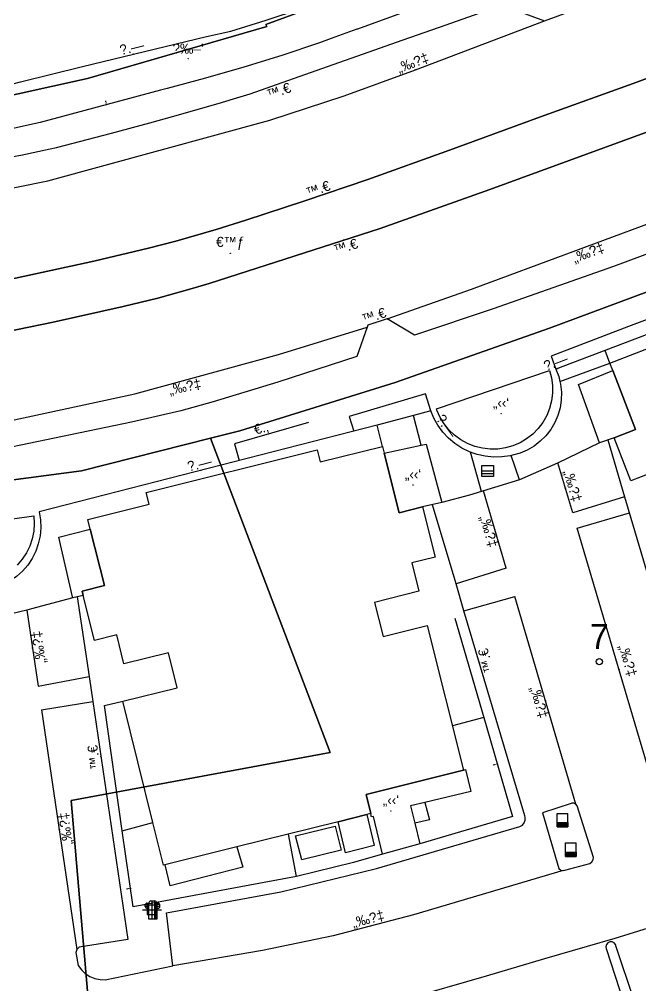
# Model space of a CAD drawing. Header units: metres. Extents: x 218299 to 220222, y 572714 to 574340.
# Drawn here: x 219551.5 to 219601, y 573578.2 to 573655.2 of the extents above; entities that cross this region are included whole.
import ezdxf
from ezdxf.enums import TextEntityAlignment as Align

# ---------------------------------------------------------------- set-up
doc = ezdxf.new("R2010")
doc.units = ezdxf.units.M
doc.header["$MEASUREMENT"] = 0
doc.header["$PDMODE"] = 66
doc.header["$PDSIZE"] = 0.75
for name, color, linetype in [('1601', 44, 'LANDBORDER'), ('1602', 44, 'Continuous'), ('1603', 44, 'Continuous'), ('A_POINTS', 2, 'Continuous'), ('M2200', 253, 'Continuous'), ('M2207', 253, 'Continuous'), ('M2401', 7, 'Continuous'), ('M2404', 7, 'Continuous'), ('M2407', 253, 'Continuous'), ('M2408', 253, 'Continuous'), ('M2430', 253, 'Continuous'), ('M2601', 253, 'Continuous'), ('M2602', 253, 'Continuous'), ('M2605', 253, 'Continuous'), ('M2804', 253, 'Continuous'), ('M2809', 253, 'Continuous'), ('M4611', 253, 'Continuous'), ('M5203', 253, 'Continuous'), ('M5235', 253, 'Continuous')]:
    doc.layers.add(name, color=color, linetype=linetype)
doc.styles.add('HEBTXT', font='HEBTXT')
doc.styles.add('MAVAT_HEBTXT', font='HEBTXT')
doc.linetypes.add('LANDBORDER', pattern='A,6.25,[208,elecad.shx,S=0.02,R=0,X=-0.6,Y=0],12.5,[208,elecad.shx,S=0.02,R=180,X=0.6,Y=0],6.25', length=25)

# ---------------------------------------------------------------- blocks, each defined once
blk = doc.blocks.new('1603')
at = {"layer": 'A_POINTS'}
blk.add_circle((0, 0), 0.25, dxfattribs=at)
at = {"color": 0, "style": 'HEBTXT'}
blk.add_attdef('PARCEL_NUM', text='', height=2, dxfattribs=at).set_placement((0, 1), align=Align.CENTER)
at = {"color": 0, "style": 'HEBTXT', "flags": 1}
blk.add_attdef('LOT_NUM', text='', height=2, dxfattribs=at).set_placement((0, -2.5), align=Align.CENTER)
blk = doc.blocks.new('M2804')
blk.add_circle((0, 0), 0.025)
at = {"style": 'MAVAT_HEBTXT'}
blk.add_attdef('NAME', text='', height=0.8, dxfattribs=at).set_placement((0, 1.59), align=Align.MIDDLE)
blk = doc.blocks.new('M2404')
blk.add_circle((0, 0), 0.025)
at = {"style": 'MAVAT_HEBTXT'}
blk.add_attdef('NAME', text='', height=0.8, dxfattribs=at).set_placement((0, 1.59), align=Align.MIDDLE)
blk = doc.blocks.new('M2207')
blk.add_circle((0, 0), 0.025)
at = {"style": 'MAVAT_HEBTXT'}
blk.add_attdef('NAME', text='', height=0.8, dxfattribs=at).set_placement((0, 1.59), align=Align.MIDDLE)
blk = doc.blocks.new('M2430')
blk.add_circle((0, 0), 0.025)
at = {"style": 'MAVAT_HEBTXT'}
blk.add_attdef('NAME', text='', height=0.8, dxfattribs=at).set_placement((0, 1.25), align=Align.MIDDLE)
blk = doc.blocks.new('M2601')
blk.add_circle((0, 0), 0.025)
at = {"style": 'MAVAT_HEBTXT'}
blk.add_attdef('NAME', text='', height=0.8, dxfattribs=at).set_placement((0, 1.59), align=Align.MIDDLE)
blk = doc.blocks.new('M2602')
blk.add_circle((0, 0), 0.025)
at = {"style": 'MAVAT_HEBTXT'}
blk.add_attdef('NAME', text='', height=0.8, dxfattribs=at).set_placement((0, 1.59), align=Align.MIDDLE)
blk = doc.blocks.new('M2605')
blk.add_circle((0, 0), 0.025)
at = {"style": 'MAVAT_HEBTXT'}
blk.add_attdef('NAME', text='', height=0.8, dxfattribs=at).set_placement((0, 1.59), align=Align.MIDDLE)
blk = doc.blocks.new('M2809')
blk.add_circle((0, 0), 0.025)
at = {"style": 'MAVAT_HEBTXT'}
blk.add_attdef('NAME', text='', height=0.8, dxfattribs=at).set_placement((0, 1.59), align=Align.MIDDLE)
blk = doc.blocks.new('*U89')
at = {"linetype": 'Continuous'}
for p, q in [((-0.85, 0), (-0.85, -0.66)), ((0.85, 0), (0.85, -0.66))]:
    blk.add_line(p, q, dxfattribs=at)
blk.add_solid([(-0.85, 0), (-0.85, -0.66), (0.85, -0.66)], dxfattribs=at)
at = {"linetype": 'Continuous', "extrusion": (0, 0, -1)}
blk.add_solid([(0.85, 0), (-0.85, 0), (-0.85, -0.66)], dxfattribs=at)
blk = doc.blocks.new('M5235')
for points in [[(-0.85, 1.47), (0.85, 1.47)], [(-0.85, -0.66), (-0.85, 1.47)], [(-0.85, 0), (0.85, 0)], [(0.85, -0.66), (0.85, 1.47)], [(-0.85, -0.66), (0.85, -0.66)]]:
    blk.add_lwpolyline(points)
at = {"linetype": 'Continuous'}
blk.add_blockref('*U89', (0, 0), dxfattribs=at)
at = {"style": 'MAVAT_HEBTXT', "flags": 1}
for tag, p in [('MARK', (0, 2.72)), ('HEIGHT', (0, -1.92)), ('NAME', (0, -4.48))]:
    blk.add_attdef(tag, text='', height=0.8, dxfattribs=at).set_placement(p, align=Align.MIDDLE)
blk = doc.blocks.new('M5203')
for points in [[(1.54, -1.47), (-1.54, -1.47), (-1.54, 1.47), (1.54, 1.47)], [(-1.54, 0), (1.54, 0)], [(1.54, 1.47), (1.54, -1.47)], [(-1.54, -0.66), (1.54, -0.66)]]:
    blk.add_lwpolyline(points)
at = {"style": 'MAVAT_HEBTXT', "flags": 1}
for tag, p in [('MARK', (0, 3.2)), ('HEIGHT', (0, -3.3)), ('NAME', (0, -5.87))]:
    blk.add_attdef(tag, text='', height=0.8, dxfattribs=at).set_placement(p, align=Align.MIDDLE)
blk = doc.blocks.new('M4611')
for p, q in [((-1.07, 0.55), (-1.07, 0.77)), ((-1, 0.57), (-0.52, 0.57)), ((-0.95, 0.86), (-0.54, 0.86)), ((-0.88, 1), (-0.51, 1)), ((-0.77, 1.07), (-0.5, 1.07)), ((-0.77, 0.25), (-0.5, 0.25)), ((-0.5, 1.07), (-0.5, 1.13)), ((-0.5, -1.5), (-0.5, 1.06)), ((-0.2, 1.43), (0.44, 1.43)), ((-0.04, 1.28), (-0.04, -1.47)), ((0.41, 1.29), (0.41, -1.46)), ((0.64, -1.47), (0.64, 1.16)), ((0.74, 1.13), (0.74, -1.5)), ((0.74, 1.07), (0.95, 1.07)), ((0.74, 0.25), (0.95, 0.25)), ((1.03, 1), (0.77, 1)), ((1.16, 0.85), (0.78, 0.85)), ((1.2, 0.55), (0.79, 0.55)), ((1.25, 0.55), (1.25, 0.77)), ((0.74, -1.5), (-0.5, -1.5))]:
    blk.add_line(p, q)
for centre, start, end in [((-0.77, 0.77), 90, 180), ((-0.77, 0.55), 180, 270), ((-0.2, 1.13), 90, 180), ((0.44, 1.13), 0, 90), ((0.95, 0.77), 0, 90), ((0.95, 0.55), 270, 0)]:
    blk.add_arc(centre, 0.3, start, end)
blk.add_point((0, 0))
at = {"style": 'MAVAT_HEBTXT', "flags": 1}
for tag, p in [('MARK', (0.08, 2.68)), ('HEIGHT', (0.08, -2.76)), ('NAME', (0.08, -5.32)), ('DIAMETER', (0.08, -7.89))]:
    blk.add_attdef(tag, text='', height=0.8, dxfattribs=at).set_placement(p, align=Align.MIDDLE)
blk = doc.blocks.new('111')
at = {"layer": 'M2200'}
blk.add_polyline3d([(219601.85, 573619.059, 623.074), (219600.189, 573618.424, 598.624), (219598.878, 573621.849, 598.624), (219598.878, 573621.849, 598.624), (219600.559, 573622.492, 623.074), (219600.559, 573622.492, 623.074), (219598.759, 573627.198, 623.074), (219598.529, 573627.799, 623.074), (219598.529, 573627.799, 623.074), (219603.339, 573629.639, 623.074)], dxfattribs=at)
blk.add_polyline3d([(219562.589, 573589.279, 622.249), (219562.109, 573591.197, 622.249), (219559.698, 573600.85, 622.249), (219559.698, 573600.85, 622.249), (219564.032, 573601.932, 622.249), (219563.336, 573604.718, 622.249), (219559.795, 573603.834, 622.249), (219559.219, 573606.14, 622.249), (219557.456, 573605.699, 598.249), (219556.561, 573609.282, 598.249), (219556.477, 573609.622, 598.249), (219556.477, 573609.622, 598.249), (219558.238, 573610.062, 622.324), (219558.238, 573610.062, 622.324), (219557.115, 573614.554, 622.324), (219556.92, 573615.334, 622.324), (219561.81, 573616.555, 622.324), (219561.576, 573617.491, 618.574), (219575.195, 573620.893, 618.574), (219575.439, 573619.916, 622.324), (219580.405, 573621.157, 622.174), (219580.405, 573621.157, 622.174), (219580.542, 573620.608, 622.174), (219581.727, 573615.863, 622.174), (219581.727, 573615.863, 622.174), (219583.605, 573616.333, 600.124), (219583.605, 573616.333, 600.124), (219584.603, 573612.337, 600.124), (219582.734, 573611.87, 622.324), (219583.298, 573609.609, 622.324), (219579.766, 573608.727, 622.324), (219580.446, 573606.005, 622.324), (219583.975, 573606.886, 622.324), (219586.853, 573595.365, 622.174), (219586.853, 573595.365, 622.174), (219579.105, 573593.429, 622.174), (219579.105, 573593.429, 622.174), (219579.484, 573591.912, 592.474), (219579.484, 573591.912, 592.474), (219579.148, 573591.828, 592.474), (219576.862, 573591.257, 592.474), (219568.785, 573589.239, 592.474), (219562.962, 573587.784, 592.474)], close=True, dxfattribs=at)
at = {"layer": 'M2207'}
for points in [[(219584.699, 573624.155, 595.867), (219593.717, 573627.212, 595.867), (219593.876, 573626.616, 595.858), (219593.957, 573626.005, 595.848), (219593.958, 573625.388, 595.839), (219593.879, 573624.776, 595.83), (219593.721, 573624.18, 595.822), (219593.488, 573623.609, 595.815), (219593.183, 573623.073, 595.808), (219592.811, 573622.581, 595.803), (219592.379, 573622.141, 595.798), (219591.893, 573621.76, 595.795), (219591.363, 573621.446, 595.793), (219590.796, 573621.203, 595.792), (219590.202, 573621.035, 595.793), (219589.592, 573620.945, 595.795), (219588.975, 573620.935, 595.798), (219588.362, 573621.005, 595.802), (219587.763, 573621.153, 595.807), (219587.189, 573621.377, 595.813), (219586.648, 573621.674, 595.82), (219586.151, 573622.039, 595.828), (219585.704, 573622.464, 595.837), (219585.317, 573622.944, 595.846), (219584.994, 573623.47, 595.856), (219584.743, 573624.033, 595.865), (219584.699, 573624.155, 595.867)], [(219598.878, 573621.849, 597.742), (219597.689, 573621.429, 597.742), (219597.689, 573621.429, 597.742), (219596.013, 573626.094, 597.742), (219598.759, 573627.198, 597.742), (219600.559, 573622.492, 597.742), (219598.878, 573621.849, 597.742)], [(219580.542, 573620.608, 597.067), (219583.484, 573621.253, 597.067), (219583.887, 573621.342, 597.067), (219585.128, 573616.677, 597.067), (219585.128, 573616.677, 597.067), (219583.605, 573616.333, 597.067), (219581.727, 573615.863, 597.067), (219580.542, 573620.608, 597.067)], [(219556.561, 573609.282, 596.692), (219555.725, 573609.092, 596.692), (219555.725, 573609.092, 596.692), (219555.705, 573609.181, 596.692), (219554.622, 573613.936, 596.692), (219557.115, 573614.554, 596.692), (219558.238, 573610.062, 596.692), (219556.477, 573609.622, 596.692), (219556.561, 573609.282, 596.692)], [(219587.447, 573593.652, 593.167), (219583.789, 573592.779, 593.167), (219582.649, 573592.507, 593.167), (219582.974, 573591.144, 591.611), (219583.37, 573589.485, 589.717), (219580.411, 573588.656, 589.717), (219579.694, 573591.674, 593.167), (219579.522, 573591.633, 593.167), (219579.513, 573591.703, 593.167), (219579.503, 573591.772, 593.167), (219579.484, 573591.912, 593.167), (219579.105, 573593.429, 593.167), (219586.853, 573595.365, 593.167), (219587.027, 573595.411, 593.167)], [(219579.148, 573591.828, 590.542), (219579.739, 573589.346, 590.542), (219577.454, 573588.761, 590.542), (219576.862, 573591.257, 590.542), (219579.148, 573591.828, 590.542)]]:
    blk.add_polyline3d(points, close=True, dxfattribs=at)
blk.add_polyline3d([(219543.338, 573614.321, 595.192), (219552.612, 573615.616, 595.192), (219552.652, 573615.005, 595.192), (219552.611, 573614.395, 595.192), (219552.491, 573613.795, 595.192), (219552.293, 573613.216, 595.192), (219552.022, 573612.668, 595.192), (219551.682, 573612.159, 595.192), (219551.279, 573611.7, 595.192)], dxfattribs=at)
at = {"layer": 'M2401'}
for points in [[(219550.968, 573644.246, 592.209), (219551.568, 573644.364, 592.209), (219553.92, 573644.852, 592.209), (219554.417, 573644.979, 592.209), (219558.811, 573646.105, 592.209), (219561.858, 573646.938, 592.209), (219563.681, 573647.436, 592.209), (219567.308, 573648.488, 592.209), (219568.53, 573648.843, 592.209), (219569.85, 573649.241, 592.209), (219573.307, 573650.464, 592.209), (219582.044, 573653.557, 592.209), (219585.466, 573654.756, 592.209), (219589.013, 573655.999, 592.209)], [(219589.926, 573656.319, 592.209), (219593.306, 573655.064, 592.209), (219599.063, 573657.185, 592.209)], [(219605.955, 573638.156, 584.837), (219598.805, 573635.487, 584.837), (219589.234, 573632.107, 584.837), (219582.947, 573630.005, 584.837), (219580.776, 573631.323, 584.837), (219579.232, 573630.809, 584.837), (219579.182, 573630.667, 584.837), (219578.355, 573628.324, 584.837), (219572.05, 573626.282, 584.837), (219566.916, 573624.708, 584.837), (219564.326, 573624.001, 584.837), (219560.406, 573623.083, 584.837), (219550.164, 573620.956, 584.837)], [(219549.929, 573634.288, 585.225), (219557.407, 573635.905, 585.225), (219561.763, 573636.951, 585.225), (219563.93, 573637.515, 585.225), (219567.159, 573638.439, 585.225), (219569.523, 573639.173, 585.225), (219574.224, 573640.713, 585.225), (219579.227, 573642.425, 585.225), (219585.743, 573644.75, 585.225), (219592.988, 573647.403, 585.225), (219600.67, 573650.168, 585.225), (219607.283, 573652.636, 585.225), (219616.046, 573655.924, 585.225)], [(219628.099, 573656.243, 585.225), (219623.915, 573654.618, 585.225), (219618.562, 573652.723, 585.225), (219615.121, 573651.431, 585.225), (219607.544, 573648.494, 585.225), (219604.366, 573647.243, 585.225), (219588.969, 573641.631, 585.225), (219580.218, 573638.527, 585.225), (219566.603, 573634.145, 585.225), (219565.241, 573633.725, 585.225), (219562.494, 573632.968, 585.225), (219559.723, 573632.296, 585.225), (219554.15, 573631.06, 585.225), (219548.458, 573629.898, 585.225)], [(219598.36, 573621.666, 588.303), (219599.703, 573617.136, 588.303), (219606.621, 573593.79, 588.303), (219602.949, 573592.605, 588.303), (219602.851, 573592.4, 588.303), (219602.839, 573592.273, 588.303), (219602.829, 573592.174, 588.303), (219602.886, 573591.954, 588.303), (219603.016, 573591.767, 588.303), (219603.201, 573591.637, 588.303), (219603.421, 573591.578, 588.303), (219603.472, 573591.575, 588.303), (219607.162, 573593.549, 588.303), (219607.347, 573593.672, 588.303), (219607.477, 573593.851, 588.303), (219607.536, 573594.066, 588.303), (219607.515, 573594.287, 588.303), (219607.5, 573594.334, 588.303), (219606.437, 573597.818, 588.303)], [(219556.078, 573609.172, 587.444), (219557.013, 573602.832, 587.444), (219557.307, 573600.836, 587.444), (219560.103, 573581.865, 587.444), (219556.235, 573581.26, 587.444), (219556.054, 573581.084, 587.444), (219555.975, 573580.834, 587.444), (219556.153, 573579.808, 587.444), (219556.405, 573579.458, 587.444), (219556.716, 573579.16, 587.444), (219557.077, 573578.926, 587.444), (219557.476, 573578.762, 587.444), (219557.897, 573578.674, 587.444), (219558.312, 573578.664, 587.444), (219563.689, 573579.761, 587.444), (219563.185, 573583.984, 587.444), (219572.309, 573585.671, 587.444), (219579.935, 573587.526, 587.444), (219591.357, 573590.878, 587.444), (219591.554, 573590.99, 587.444), (219591.7, 573591.164, 587.444), (219591.777, 573591.376, 587.444), (219591.776, 573591.603, 587.444), (219591.741, 573591.726, 587.444), (219586.897, 573608.066, 587.444), (219586.262, 573610.209, 587.444), (219584.393, 573616.511, 587.444)], [(219593.156, 573591.966, 587.806), (219594.445, 573587.513, 587.806), (219594.612, 573587.406, 587.806), (219594.808, 573587.373, 587.806), (219594.943, 573587.397, 587.806), (219596.917, 573587.937, 587.806), (219597.08, 573588.062, 587.806), (219597.182, 573588.239, 587.806), (219597.211, 573588.409, 587.806), (219595.911, 573592.532, 587.806), (219595.815, 573592.659, 587.806), (219595.66, 573592.736, 587.806), (219595.494, 573592.73, 587.806), (219595.444, 573592.712, 587.806), (219593.156, 573591.966, 587.806)], [(219600.438, 573577.094, 587.656), (219599.022, 573581.297, 587.656), (219598.979, 573581.471, 587.656), (219598.865, 573581.609, 587.656), (219598.703, 573581.685, 587.656), (219598.524, 573581.684, 587.656), (219598.363, 573581.606, 587.656), (219598.251, 573581.466, 587.656), (219598.211, 573581.292, 587.656), (219598.232, 573581.16, 587.656), (219599.643, 573576.824, 587.656)]]:
    blk.add_polyline3d(points, dxfattribs=at)
at = {"layer": 'M2404'}
for points in [[(219550.968, 573644.246, 592.209), (219551.568, 573644.364, 592.209), (219553.92, 573644.852, 592.209), (219554.417, 573644.979, 592.209), (219558.811, 573646.105, 592.209), (219561.858, 573646.938, 592.209), (219563.681, 573647.436, 592.209), (219567.308, 573648.488, 592.209), (219568.53, 573648.843, 592.209), (219569.85, 573649.241, 592.209), (219573.307, 573650.464, 592.209), (219582.044, 573653.557, 592.209), (219585.466, 573654.756, 592.209), (219589.013, 573655.999, 592.209)], [(219589.926, 573656.319, 592.209), (219593.306, 573655.064, 592.209), (219599.063, 573657.185, 592.209)], [(219605.955, 573638.156, 584.613), (219598.805, 573635.487, 584.613), (219589.234, 573632.107, 584.613), (219582.947, 573630.005, 584.613), (219580.776, 573631.323, 584.613), (219579.232, 573630.809, 584.613), (219579.182, 573630.667, 584.613), (219578.355, 573628.324, 584.613), (219572.05, 573626.282, 584.613), (219566.916, 573624.708, 584.613), (219564.326, 573624.001, 584.613), (219560.406, 573623.083, 584.613), (219550.164, 573620.956, 584.613)], [(219548.458, 573629.898, 589.005), (219554.15, 573631.06, 589.005), (219559.723, 573632.296, 589.005), (219562.494, 573632.968, 589.005), (219565.241, 573633.725, 589.005), (219566.603, 573634.145, 589.005), (219580.218, 573638.527, 589.005), (219588.969, 573641.631, 589.005), (219604.366, 573647.243, 589.005), (219607.544, 573648.494, 589.005), (219615.121, 573651.431, 589.005), (219618.562, 573652.723, 589.005), (219623.915, 573654.618, 589.005), (219628.099, 573656.243, 589.005)], [(219616.046, 573655.924, 589.005), (219607.283, 573652.636, 589.005), (219600.67, 573650.168, 589.005), (219592.988, 573647.403, 589.005), (219585.743, 573644.75, 589.005), (219579.227, 573642.425, 589.005), (219574.224, 573640.713, 589.005), (219569.523, 573639.173, 589.005), (219567.159, 573638.439, 589.005), (219563.93, 573637.515, 589.005), (219561.763, 573636.951, 589.005), (219557.407, 573635.905, 589.005), (219549.929, 573634.288, 589.005)], [(219598.36, 573621.666, 588.303), (219599.703, 573617.136, 588.303), (219606.621, 573593.79, 588.303), (219602.949, 573592.605, 588.303), (219602.851, 573592.4, 588.303), (219602.839, 573592.273, 588.303), (219602.829, 573592.174, 588.303), (219602.886, 573591.954, 588.303), (219603.016, 573591.767, 588.303), (219603.201, 573591.637, 588.303), (219603.421, 573591.578, 588.303), (219603.472, 573591.575, 588.303), (219607.162, 573593.549, 588.303), (219607.347, 573593.672, 588.303), (219607.477, 573593.851, 588.303), (219607.536, 573594.066, 588.303), (219607.515, 573594.287, 588.303), (219607.5, 573594.334, 588.303), (219606.437, 573597.818, 588.303)], [(219556.078, 573609.172, 587.444), (219557.013, 573602.832, 587.444), (219557.307, 573600.836, 587.444), (219560.103, 573581.865, 587.444), (219556.235, 573581.26, 587.444), (219556.054, 573581.084, 587.444), (219555.975, 573580.834, 587.444), (219556.153, 573579.808, 587.444), (219556.405, 573579.458, 587.444), (219556.716, 573579.16, 587.444), (219557.077, 573578.926, 587.444), (219557.476, 573578.762, 587.444), (219557.897, 573578.674, 587.444), (219558.312, 573578.664, 587.444), (219563.689, 573579.761, 587.444), (219563.185, 573583.984, 587.444), (219572.309, 573585.671, 587.444), (219579.935, 573587.526, 587.444), (219591.357, 573590.878, 587.444), (219591.554, 573590.99, 587.444), (219591.7, 573591.164, 587.444), (219591.777, 573591.376, 587.444), (219591.776, 573591.603, 587.444), (219591.741, 573591.726, 587.444), (219586.897, 573608.066, 587.444), (219586.262, 573610.209, 587.444), (219584.393, 573616.511, 587.444)], [(219593.156, 573591.966, 587.806), (219594.445, 573587.513, 587.806), (219594.612, 573587.406, 587.806), (219594.808, 573587.373, 587.806), (219594.943, 573587.397, 587.806), (219596.917, 573587.937, 587.806), (219597.08, 573588.062, 587.806), (219597.182, 573588.239, 587.806), (219597.211, 573588.409, 587.806), (219595.911, 573592.532, 587.806), (219595.815, 573592.659, 587.806), (219595.66, 573592.736, 587.806), (219595.494, 573592.73, 587.806), (219595.444, 573592.712, 587.806), (219593.156, 573591.966, 587.806)], [(219600.438, 573577.094, 587.656), (219599.022, 573581.297, 587.656), (219598.979, 573581.471, 587.656), (219598.865, 573581.609, 587.656), (219598.703, 573581.685, 587.656), (219598.524, 573581.684, 587.656), (219598.363, 573581.606, 587.656), (219598.251, 573581.466, 587.656), (219598.211, 573581.292, 587.656), (219598.232, 573581.16, 587.656), (219599.643, 573576.824, 587.656)]]:
    blk.add_polyline3d(points, dxfattribs=at)
at = {"layer": 'M2407'}
for points in [[(219588.295, 573617.568, 593.649), (219587.424, 573620.697, 593.655)], [(219588.471, 573599.566, 587.767), (219585.973, 573598.887, 587.767)], [(219583.789, 573592.779, 587.767), (219584.146, 573591.412, 587.767), (219582.974, 573591.144, 587.767)], [(219559.665, 573590.54, 587.317), (219562.109, 573591.197, 587.317)], [(219573.474, 573590.126, 587.692), (219576.622, 573590.911, 587.692), (219577.113, 573588.991, 587.692), (219573.981, 573588.218, 587.692), (219573.474, 573590.126, 587.692)], [(219568.785, 573589.239, 587.317), (219569.268, 573587.623, 587.317), (219563.492, 573586.146, 587.317), (219563.078, 573587.814, 587.317)]]:
    blk.add_polyline3d(points, dxfattribs=at)
at = {"layer": 'M2408'}
for points in [[(219625.838, 573638.892, 593.433), (219625.318, 573640.321, 593.433), (219617.359, 573637.177, 593.433), (219600.022, 573630.713, 593.433), (219593.847, 573628.35, 593.433), (219594.23, 573627.301, 593.433)], [(219584.264, 573623.984, 593.311), (219583.84, 573625.35, 593.311), (219577.759, 573623.539, 593.311), (219578.127, 573622.364, 593.311)]]:
    blk.add_polyline3d(points, dxfattribs=at)
at = {"layer": 'M2430'}
for points in [[(219509.949, 573638.922, 591.136), (219511.106, 573638.814, 591.151), (219523.482, 573638.466, 591.451), (219529.602, 573638.681, 591.676), (219535.558, 573639.138, 591.826), (219541.753, 573639.885, 591.976), (219553.739, 573642.327, 592.201), (219571.427, 573647.135, 592.501), (219577.356, 573649.095, 592.597), (219583.026, 573651.163, 592.689), (219593.306, 573655.064, 592.839)], [(219580.776, 573631.323, 592.951), (219587.499, 573633.689, 593.101), (219612.455, 573642.913, 593.401)], [(219541.225, 573621.711, 592.351), (219549.045, 573622.856, 592.426), (219560.666, 573625.341, 592.426), (219572.109, 573628.465, 592.801), (219579.182, 573630.667, 592.951)], [(219595.571, 573615.852, 587.93), (219594.39, 573619.844, 587.974)], [(219590.27, 573611.461, 587.972), (219588.455, 573617.617, 588.064)], [(219599.703, 573617.136, 588.054), (219595.571, 573615.852, 587.93)], [(219595.926, 573614.652, 587.917), (219600.078, 573615.87, 588.059)], [(219602.839, 573592.273, 587.679), (219602.435, 573592.651, 587.679), (219595.926, 573614.652, 587.917)], [(219590.27, 573611.461, 587.972), (219586.262, 573610.209, 587.972)], [(219586.897, 573608.066, 587.972), (219590.938, 573609.197, 587.939)], [(219595.815, 573592.659, 587.692), (219590.938, 573609.197, 587.939)], [(219552.051, 573608.119, 587.189), (219552.949, 573602.053, 587.138)], [(219552.949, 573602.053, 587.138), (219557.013, 573602.832, 587.213)], [(219558.497, 573572.297, 586.739), (219558.486, 573572.51, 586.739), (219570.485, 573574.517, 587.039), (219576.279, 573575.7, 587.189), (219582.25, 573577.117, 587.264), (219588.689, 573578.975, 587.339), (219593.346, 573580.358, 587.414), (219598.944, 573581.966, 587.489), (219606.075, 573584.174, 587.639), (219610.143, 573585.982, 587.826), (219612.118, 573587.404, 587.826), (219619.491, 573593.572, 587.901), (219621.793, 573595.905, 587.976), (219622.92, 573597.285, 587.976), (219624.392, 573599.383, 588.051), (219623.63, 573601.845, 588.051), (219627.841, 573603.073, 588.126)], [(219553.229, 573600.159, 587.122), (219557.307, 573600.836, 587.197)], [(219553.229, 573600.159, 587.122), (219556.054, 573581.084, 586.964)], [(219594.808, 573587.373, 587.714), (219582.869, 573583.837, 587.339), (219576.476, 573582.159, 587.264), (219570.831, 573580.996, 587.114), (219563.689, 573579.761, 587.039)]]:
    blk.add_polyline3d(points, dxfattribs=at)
at = {"layer": 'M2601'}
for points in [[(219590.655, 573661.018, 593.13), (219590.225, 573658.737, 593.13), (219578.419, 573654.411, 593.13)], [(219578.419, 573654.411, 593.13), (219578.353, 573654.387, 593.13), (219576.321, 573653.657, 593.028)], [(219576.321, 573653.657, 593.028), (219575.375, 573653.317, 592.98), (219572.374, 573652.309, 592.874), (219569.35, 573651.364, 592.812), (219566.307, 573650.483, 592.795), (219563.246, 573649.666, 592.821), (219562.717, 573649.532, 592.83), (219553.128, 573646.962, 592.752), (219543.508, 573644.829, 592.53), (219540.743, 573644.347, 592.53), (219540.197, 573644.268, 592.53)], [(219594.544, 573626.314, 594.339), (219598.529, 573627.799, 594.339), (219598.153, 573628.799, 594.339)], [(219591.321, 573618.489, 595.932), (219591.321, 573618.489, 595.932), (219590.66, 573620.432, 595.932)], [(219586.174, 573607.464, 589.792), (219588.471, 573599.566, 589.792), (219590.772, 573591.658, 589.792), (219583.37, 573589.485, 589.717)], [(219558.261, 573600.519, 589.417), (219559.698, 573600.85, 589.417)], [(219573.558, 573586.898, 589.342), (219560.545, 573584.466, 589.342), (219559.665, 573590.54, 589.371), (219558.261, 573600.519, 589.417)], [(219573.558, 573586.898, 589.642), (219572.905, 573590.268, 589.642)], [(219580.411, 573588.656, 589.717), (219578.106, 573588.01, 589.642), (219573.558, 573586.898, 589.642), (219573.558, 573586.898, 589.642)]]:
    blk.add_polyline3d(points, dxfattribs=at)
at = {"layer": 'M2602'}
blk.add_polyline3d([(219574.516, 573623.057, 593.284), (219568.617, 573621.371, 593.284), (219568.99, 573620.023, 593.284)], dxfattribs=at)
at = {"layer": 'M2605'}
for points in [[(219537.588, 573646.933, 592.69), (219537.723, 573646.95, 592.691), (219540.165, 573647.334, 592.689), (219541.724, 573647.621, 592.68), (219546.642, 573648.923, 592.659), (219551.567, 573650.192, 592.712), (219556.499, 573651.429, 592.837), (219561.438, 573652.632, 593.034), (219566.38, 573653.803, 593.305), (219568.309, 573654.25, 593.43), (219571.134, 573655.126, 593.554), (219573.947, 573656.045, 593.612), (219576.747, 573657.008, 593.604), (219579.531, 573658.012, 593.53), (219581.618, 573658.796, 593.43), (219583.136, 573659.213, 593.437)], [(219602.961, 573630.634, 594.132), (219594.23, 573627.301, 594.132), (219594.23, 573627.301, 594.132), (219594.45, 573626.713, 594.132), (219594.544, 573626.314, 594.132), (219594.594, 573626.101, 594.132), (219594.66, 573625.477, 594.132), (219594.645, 573624.849, 594.132), (219594.551, 573624.228, 594.132), (219594.378, 573623.624, 594.132), (219594.131, 573623.047, 594.132), (219593.812, 573622.506, 594.132), (219593.427, 573622.01, 594.132), (219592.982, 573621.566, 594.132), (219592.484, 573621.183, 594.132), (219591.942, 573620.867, 594.132), (219591.364, 573620.621, 594.132), (219590.759, 573620.451, 594.132), (219590.577, 573620.416, 594.132), (219590.577, 573620.416, 594.132)], [(219590.577, 573620.416, 593.532), (219589.921, 573620.321, 593.562), (219589.259, 573620.305, 593.59), (219588.599, 573620.369, 593.616), (219587.952, 573620.512, 593.638), (219587.618, 573620.629, 593.649), (219587.424, 573620.697, 593.655), (219587.326, 573620.731, 593.658), (219586.732, 573621.025, 593.673), (219586.177, 573621.388, 593.685), (219585.669, 573621.814, 593.692), (219585.216, 573622.299, 593.696), (219584.825, 573622.835, 593.695), (219584.501, 573623.414, 593.69), (219584.264, 573623.984, 593.682), (219584.264, 573623.984, 593.682), (219582.877, 573623.613, 593.682), (219579.985, 573622.84, 593.682)], [(219583.484, 573621.253, 593.682), (219582.877, 573623.613, 593.682)], [(219579.985, 573622.84, 593.682), (219553.032, 573615.935, 593.532), (219553.137, 573615.304, 593.532), (219553.162, 573614.665, 593.532), (219553.108, 573614.028, 593.532), (219552.974, 573613.403, 593.532), (219552.763, 573612.8, 593.532), (219552.479, 573612.227, 593.532), (219552.125, 573611.694, 593.532), (219551.708, 573611.21, 593.532), (219551.233, 573610.781, 593.532), (219550.709, 573610.415, 593.532), (219550.143, 573610.117, 593.532), (219549.545, 573609.893, 593.532), (219548.923, 573609.744, 593.532), (219548.287, 573609.675, 593.532), (219548.287, 573609.675, 593.532)], [(219580.405, 573621.157, 593.682), (219579.985, 573622.84, 593.682)], [(219597.689, 573621.429, 594.132), (219594.348, 573619.824, 594.132), (219591.321, 573618.489, 594.132), (219591.321, 573618.489, 594.132)], [(219591.321, 573618.489, 593.532), (219587.344, 573617.279, 593.532), (219585.128, 573616.677, 593.532)], [(219555.725, 573609.092, 593.392), (219552.438, 573608.212, 593.392), (219552.051, 573608.119, 593.392), (219548.808, 573607.334, 593.392)]]:
    blk.add_polyline3d(points, dxfattribs=at)
at = {"layer": 'M2809'}
for points in [[(219628.509, 573656.401, 593.76), (219623.915, 573654.618, 593.655), (219618.562, 573652.723, 593.55), (219615.121, 573651.431, 593.445), (219607.544, 573648.494, 593.445), (219604.366, 573647.243, 593.445), (219588.969, 573641.631, 593.145), (219580.218, 573638.527, 592.92), (219566.603, 573634.145, 592.77), (219565.241, 573633.725, 592.75), (219562.494, 573632.968, 592.689), (219559.723, 573632.296, 592.61), (219554.15, 573631.06, 592.47), (219548.458, 573629.898, 592.434)], [(219549.929, 573634.288, 592.452), (219557.407, 573635.905, 592.605), (219561.763, 573636.951, 592.673), (219563.93, 573637.515, 592.703), (219567.159, 573638.439, 592.755), (219569.523, 573639.173, 592.803), (219574.224, 573640.713, 592.905), (219579.227, 573642.425, 592.98), (219585.743, 573644.75, 593.13), (219592.988, 573647.403, 593.205), (219600.67, 573650.168, 593.445), (219607.283, 573652.636, 593.445), (219616.046, 573655.924, 593.55)]]:
    blk.add_polyline3d(points, dxfattribs=at)
at = {"layer": 'M2207'}
ref = blk.add_blockref('M2207', (219589.855, 573623.776), dxfattribs=dict(at, xscale=0.5, yscale=0.5, zscale=0.5))
ref.add_attrib('NAME', '„‹‹‘', dxfattribs={"layer": '0', "height": 0.8, "style": 'MAVAT_HEBTXT'}).set_placement((219589.855, 573624.571), align=Align.MIDDLE)
ref = blk.add_blockref('M2207', (219582.842, 573618.073), dxfattribs=dict(at, xscale=0.5, yscale=0.5, zscale=0.5))
ref.add_attrib('NAME', '„‹‹‘', dxfattribs={"layer": '0', "height": 0.8, "style": 'MAVAT_HEBTXT'}).set_placement((219582.842, 573618.869), align=Align.MIDDLE)
ref = blk.add_blockref('M2207', (219581.081, 573592.119), dxfattribs=dict(at, xscale=0.5, yscale=0.5, zscale=0.5))
ref.add_attrib('NAME', '„‹‹‘', dxfattribs={"layer": '0', "height": 0.8, "style": 'MAVAT_HEBTXT'}).set_placement((219581.081, 573592.915), align=Align.MIDDLE)
at = {"layer": 'M2404'}
ref = blk.add_blockref('M2404', (219571.949, 573649.983), dxfattribs=dict(at, xscale=0.5, yscale=0.5, zscale=0.5))
ref.add_attrib('NAME', '™.€', dxfattribs={"layer": '0', "height": 0.8, "rotation": 19.49251, "style": 'MAVAT_HEBTXT'}).set_placement((219572.132, 573649.465), align=Align.MIDDLE)
ref = blk.add_blockref('M2404', (219575.451, 573641.133), dxfattribs=dict(at, xscale=0.5, yscale=0.5, zscale=0.5))
ref.add_attrib('NAME', '™.€', dxfattribs={"layer": '0', "height": 0.8, "rotation": 19.63967, "style": 'MAVAT_HEBTXT'}).set_placement((219575.267, 573641.651), align=Align.MIDDLE)
ref = blk.add_blockref('M2404', (219577.295, 573637.586), dxfattribs=dict(at, xscale=0.5, yscale=0.5, zscale=0.5))
ref.add_attrib('NAME', '™.€', dxfattribs={"layer": '0', "height": 0.8, "rotation": 17.84117, "style": 'MAVAT_HEBTXT'}).set_placement((219577.463, 573637.063), align=Align.MIDDLE)
ref = blk.add_blockref('M2404', (219579.887, 573631.027), dxfattribs=dict(at, xscale=0.5, yscale=0.5, zscale=0.5))
ref.add_attrib('NAME', '™.€', dxfattribs={"layer": '0', "height": 0.8, "rotation": 18.48636, "style": 'MAVAT_HEBTXT'}).set_placement((219579.712, 573631.549), align=Align.MIDDLE)
ref = blk.add_blockref('M2404', (219588.124, 573603.925), dxfattribs=dict(at, xscale=0.5, yscale=0.5, zscale=0.5))
ref.add_attrib('NAME', '™.€', dxfattribs={"layer": '0', "height": 0.8, "rotation": 106.51178, "style": 'MAVAT_HEBTXT'}).set_placement((219588.652, 573604.082), align=Align.MIDDLE)
ref = blk.add_blockref('M2404', (219557.954, 573596.448), dxfattribs=dict(at, xscale=0.5, yscale=0.5, zscale=0.5))
ref.add_attrib('NAME', '™.€', dxfattribs={"layer": '0', "height": 0.8, "rotation": 98.38399, "style": 'MAVAT_HEBTXT'}).set_placement((219557.41, 573596.368), align=Align.MIDDLE)
at = {"layer": 'M2430'}
ref = blk.add_blockref('M2430', (219583.026, 573651.163), dxfattribs=dict(at, xscale=0.5, yscale=0.5, zscale=0.5))
ref.add_attrib('NAME', '„‰\x90‡', dxfattribs={"layer": '0', "height": 0.8, "rotation": 20.78558, "style": 'MAVAT_HEBTXT'}).set_placement((219582.831, 573651.677), align=Align.MIDDLE)
ref = blk.add_blockref('M2430', (219596.634, 573637.065), dxfattribs=dict(at, xscale=0.5, yscale=0.5, zscale=0.5))
ref.add_attrib('NAME', '„‰\x90‡', dxfattribs={"layer": '0', "height": 0.8, "rotation": 20.28637, "style": 'MAVAT_HEBTXT'}).set_placement((219596.824, 573636.549), align=Align.MIDDLE)
ref = blk.add_blockref('M2430', (219564.546, 573626.4), dxfattribs=dict(at, xscale=0.5, yscale=0.5, zscale=0.5))
ref.add_attrib('NAME', '„‰\x90‡', dxfattribs={"layer": '0', "height": 0.8, "rotation": 12.07108, "style": 'MAVAT_HEBTXT'}).set_placement((219564.661, 573625.862), align=Align.MIDDLE)
ref = blk.add_blockref('M2430', (219594.98, 573617.848), dxfattribs=dict(at, xscale=0.5, yscale=0.5, zscale=0.5, rotation=180))
ref.add_attrib('NAME', '„‰\x90‡', dxfattribs={"layer": '0', "height": 0.8, "rotation": 286.48249, "style": 'MAVAT_HEBTXT'}).set_placement((219595.508, 573618.004), align=Align.MIDDLE)
ref = blk.add_blockref('M2430', (219589.362, 573614.539), dxfattribs=dict(at, xscale=0.5, yscale=0.5, zscale=0.5, rotation=180))
ref.add_attrib('NAME', '„‰\x90‡', dxfattribs={"layer": '0', "height": 0.8, "rotation": 286.43148, "style": 'MAVAT_HEBTXT'}).set_placement((219588.835, 573614.383), align=Align.MIDDLE)
ref = blk.add_blockref('M2430', (219552.5, 573605.086), dxfattribs=dict(at, xscale=0.5, yscale=0.5, zscale=0.5))
ref.add_attrib('NAME', '„‰\x90‡', dxfattribs={"layer": '0', "height": 0.8, "rotation": 98.42247, "style": 'MAVAT_HEBTXT'}).set_placement((219553.044, 573605.166), align=Align.MIDDLE)
ref = blk.add_blockref('M2430', (219599.259, 573603.386), dxfattribs=dict(at, xscale=0.5, yscale=0.5, zscale=0.5, rotation=180))
ref.add_attrib('NAME', '„‰\x90‡', dxfattribs={"layer": '0', "height": 0.8, "rotation": 286.48249, "style": 'MAVAT_HEBTXT'}).set_placement((219599.912, 573604.088), align=Align.MIDDLE)
ref = blk.add_blockref('M2430', (219593.376, 573600.928), dxfattribs=dict(at, xscale=0.5, yscale=0.5, zscale=0.5, rotation=180))
ref.add_attrib('NAME', '„‰\x90‡', dxfattribs={"layer": '0', "height": 0.8, "rotation": 286.43148, "style": 'MAVAT_HEBTXT'}).set_placement((219592.849, 573600.773), align=Align.MIDDLE)
ref = blk.add_blockref('M2430', (219554.641, 573590.621), dxfattribs=dict(at, xscale=0.5, yscale=0.5, zscale=0.5))
ref.add_attrib('NAME', '„‰\x90‡', dxfattribs={"layer": '0', "height": 0.8, "rotation": 98.42247, "style": 'MAVAT_HEBTXT'}).set_placement((219555.186, 573590.702), align=Align.MIDDLE)
ref = blk.add_blockref('M2430', (219579.403, 573582.927), dxfattribs=dict(at, xscale=0.5, yscale=0.5, zscale=0.5))
ref.add_attrib('NAME', '„‰\x90‡', dxfattribs={"layer": '0', "height": 0.8, "rotation": 14.70374, "style": 'MAVAT_HEBTXT'}).set_placement((219579.264, 573583.459), align=Align.MIDDLE)
at = {"layer": 'M2601'}
ref = blk.add_blockref('M2601', (219558.411, 573648.378), dxfattribs=dict(at, xscale=0.5, yscale=0.5, zscale=0.5))
ref.add_attrib('NAME', '‚', dxfattribs={"layer": '0', "height": 0.8, "rotation": 15.00459, "style": 'MAVAT_HEBTXT'}).set_placement((219558.268, 573648.909), align=Align.MIDDLE)
ref = blk.add_blockref('M2601', (219589.55, 573595.857), dxfattribs=dict(at, xscale=0.5, yscale=0.5, zscale=0.5))
ref.add_attrib('NAME', '‚', dxfattribs={"layer": '0', "height": 0.8, "rotation": 106.21682, "style": 'MAVAT_HEBTXT'}).set_placement((219589.022, 573595.704), align=Align.MIDDLE)
ref = blk.add_blockref('M2601', (219560.332, 573585.938), dxfattribs=dict(at, xscale=0.5, yscale=0.5, zscale=0.5))
ref.add_attrib('NAME', '‚', dxfattribs={"layer": '0', "height": 0.8, "rotation": 98.24374, "style": 'MAVAT_HEBTXT'}).set_placement((219559.787, 573585.86), align=Align.MIDDLE)
at = {"layer": 'M2602'}
ref = blk.add_blockref('M2602', (219570.894, 573622.022), dxfattribs=dict(at, xscale=0.5, yscale=0.5, zscale=0.5))
ref.add_attrib('NAME', '€.‚', dxfattribs={"layer": '0', "height": 0.8, "rotation": 15.95168, "style": 'MAVAT_HEBTXT'}).set_placement((219570.743, 573622.551), align=Align.MIDDLE)
at = {"layer": 'M2605'}
ref = blk.add_blockref('M2605', (219560.553, 573652.416), dxfattribs=dict(at, xscale=0.5, yscale=0.5, zscale=0.5))
ref.add_attrib('NAME', '\x9a.—', dxfattribs={"layer": '0', "height": 0.8, "rotation": 13.69767, "style": 'MAVAT_HEBTXT'}).set_placement((219560.423, 573652.951), align=Align.MIDDLE)
ref = blk.add_blockref('M2605', (219594.402, 573627.366), dxfattribs=dict(at, xscale=0.5, yscale=0.5, zscale=0.5))
ref.add_attrib('NAME', '\x9a.—', dxfattribs={"layer": '0', "height": 0.8, "rotation": 20.89784, "style": 'MAVAT_HEBTXT'}).set_placement((219594.205, 573627.88), align=Align.MIDDLE)
ref = blk.add_blockref('M2605', (219585.097, 573622.463), dxfattribs=dict(at, xscale=0.5, yscale=0.5, zscale=0.5))
ref.add_attrib('NAME', '\x9a.—', dxfattribs={"layer": '0', "height": 0.8, "rotation": 306.13748, "style": 'MAVAT_HEBTXT'}).set_placement((219585.541, 573622.787), align=Align.MIDDLE)
ref = blk.add_blockref('M2605', (219565.951, 573619.244), dxfattribs=dict(at, xscale=0.5, yscale=0.5, zscale=0.5))
ref.add_attrib('NAME', '\x9a.—', dxfattribs={"layer": '0', "height": 0.8, "rotation": 14.36891, "style": 'MAVAT_HEBTXT'}).set_placement((219565.814, 573619.777), align=Align.MIDDLE)
at = {"layer": 'M2804'}
ref = blk.add_blockref('M2804', (219564.92, 573652.051, 604.207), dxfattribs=dict(at, xscale=0.5, yscale=0.5, zscale=0.5))
ref.add_attrib('NAME', '\x8d‰–’', dxfattribs={"layer": '0', "height": 0.8, "style": 'MAVAT_HEBTXT'}).set_placement((219564.92, 573652.847, 604.207), align=Align.MIDDLE)
at = {"layer": 'M2809'}
ref = blk.add_blockref('M2809', (219568.272, 573636.544, 592.935), dxfattribs=dict(at, xscale=0.5, yscale=0.5, zscale=0.5))
ref.add_attrib('NAME', '€™ƒ', dxfattribs={"layer": '0', "height": 0.8, "style": 'MAVAT_HEBTXT'}).set_placement((219568.272, 573637.34, 592.935), align=Align.MIDDLE)
at = {"layer": 'M4611', "xscale": 0.5, "yscale": 0.5, "zscale": 0.5}
blk.add_blockref('M4611', (219562.037, 573584.23, 587.175), dxfattribs=at)
at = {"layer": 'M5203', "xscale": 0.3, "yscale": 0.3, "zscale": 0.3}
blk.add_blockref('M5203', (219588.777, 573619.206, 593.664), dxfattribs=at)
at = {"layer": 'M5235', "xscale": 0.5, "yscale": 0.5, "zscale": 0.5}
for p in [(219594.747, 573591.185, 587.793), (219595.424, 573588.823, 587.793)]:
    blk.add_blockref('M5235', p, dxfattribs=at)

msp = doc.modelspace()

# ---------------------------------------------------------------- linework, layer by layer
at = {"layer": '1601'}
for points in [[(219974.4071, 573771.0634), (219962.9805, 573766.9345), (219946.9992, 573760.8881), (219822.5656, 573714.7348), (219753.3065, 573689.0645), (219664.7445, 573656.5514), (219643.462, 573649.067), (219618.212, 573639.677), (219593.723, 573630.569), (219581.415, 573626.252), (219569.047, 573622.396), (219566.699, 573621.804), (219556.409, 573619.209), (219530.641, 573615.814), (219517.651, 573615.507), (219505.001, 573616.16), (219503.617, 573616.353), (219492.51, 573617.903), (219480.118, 573620.596), (219468.006, 573624.229), (219455.333, 573629.142), (219444.76, 573634.256)], [(219530.641, 573615.814), (219556.409, 573619.209), (219566.699, 573621.804), (219569.047, 573622.396), (219581.415, 573626.252), (219593.723, 573630.569), (219618.212, 573639.677), (219643.462, 573649.067), (219643.6402, 573648.6798), (219649.029, 573636.97), (219652.771, 573628.831), (219666.615, 573598.715), (219670.785, 573589.642), (219670.898, 573589.396), (219672.868, 573585.113), (219616.528, 573554.751), (219534.588, 573512.646)]]:
    msp.add_lwpolyline(points, dxfattribs=at)
at = {"layer": '1602'}
for points in [[(219974.4071, 573771.0634), (219962.9805, 573766.9345), (219946.9992, 573760.8881), (219822.5656, 573714.7348), (219753.3065, 573689.0645), (219664.7445, 573656.5514), (219643.462, 573649.067), (219618.212, 573639.677), (219593.723, 573630.569), (219581.415, 573626.252), (219569.047, 573622.396), (219566.699, 573621.804), (219556.409, 573619.209), (219530.641, 573615.814), (219517.651, 573615.507), (219505.001, 573616.16), (219503.617, 573616.353), (219492.51, 573617.903), (219480.118, 573620.596), (219468.006, 573624.229), (219455.333, 573629.142), (219444.76, 573634.256)], [(219443.2442, 573666.3506), (219452.6743, 573660.3693), (219461.9589, 573655.2999), (219474.5029, 573650.6115), (219488.643, 573646.3371), (219500.2784, 573644.2458), (219503.4867, 573646.2577), (219515.2222, 573645.4345), (219532.0545, 573645.5962), (219542.8005, 573647.373), (219556.9025, 573650.48), (219571.18, 573654.6159), (219571.1032, 573654.7758), (219589.9512, 573661.6955), (219594.1938, 573663.8496), (219597.4088, 573661.4171), (219625.8736, 573672.1415), (219636.1448, 573675.7508), (219646.8862, 573680.0331), (219665.3861, 573686.8189), (219700.5196, 573699.6379), (219704.1937, 573701.0075), (219770.641, 573725.4169)], [(219557.818, 573566.901), (219555.592, 573592.94), (219576.245, 573596.767), (219566.699, 573621.804), (219569.047, 573622.396), (219581.415, 573626.252), (219593.723, 573630.569), (219618.212, 573639.677)], [(219530.641, 573615.814), (219556.409, 573619.209), (219566.699, 573621.804), (219576.245, 573596.767), (219555.592, 573592.94), (219557.818, 573566.901)]]:
    msp.add_lwpolyline(points, dxfattribs=at)
msp.add_lwpolyline([(219556.9025, 573650.48), (219542.8005, 573647.373), (219532.0545, 573645.5962), (219523.5954, 573686.6037), (219531.1036, 573689.4197), (219577.7062, 573709.0683), (219588.7272, 573679.0955), (219585.6572, 573677.9345), (219590.667, 573663.7205), (219589.9512, 573661.6955), (219571.1032, 573654.7758), (219571.18, 573654.6159)], close=True, dxfattribs=at)

# ---------------------------------------------------------------- block references
msp.add_blockref('111', (0, 0))
at = {"layer": '1603'}
msp.add_blockref('1603', (219597.6789, 573604.012), dxfattribs=at).add_auto_attribs({'PARCEL_NUM': '7'})

doc.saveas('drawing.dxf')
